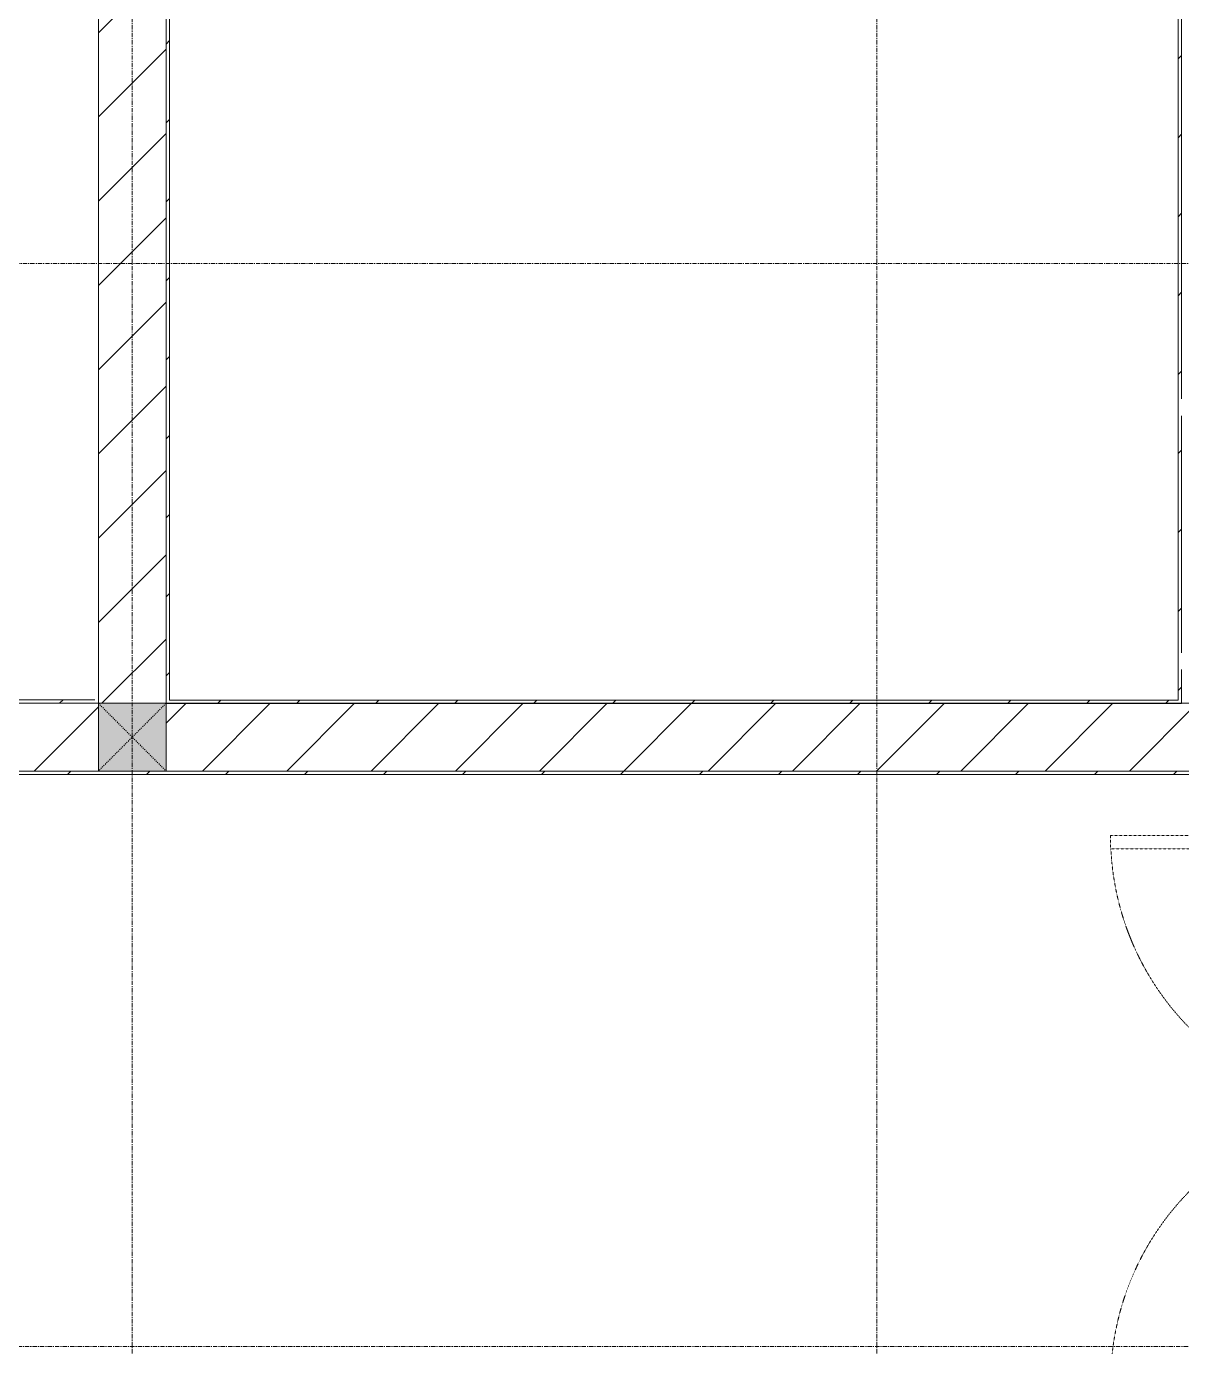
# Model space of a CAD drawing. Header units: millimetres. Extents: x 5359 to 218750, y -16347 to 109893.
# Drawn here: x 52440 to 55853, y 33837 to 37737 of the extents above; entities that cross this region are included whole.
import ezdxf

# ---------------------------------------------------------------- set-up
doc = ezdxf.new("R2010")
doc.units = ezdxf.units.MM
for name, pattern in [('Dash', [6, 3, -3]), ('Grid Line', [22.225, 12.7, -3.175, 3.175, -3.175]), ('NET VAN', [1.06, 0.53, -0.53])]:
    doc.linetypes.add(name, pattern=pattern)
for name, color, linetype, lineweight in [('0-1', 7, 'Continuous', 5), ('A-DETL-GENF-2', 9, 'NET VAN', 9), ('A-DOOR', 31, 'Continuous', 9), ('A-DOOR-FRAM', 31, 'Continuous', 9), ('A-WALL', 113, 'Continuous', 9), ('A-WALL-3', 113, 'Continuous', 18), ('A-WALL-PATT-2', 9, 'Continuous', 9), ('A-WALL-PATT-3', 111, 'Continuous', 9), ('I-WALL-1', 53, 'Continuous', 18), ('I-WALL-3', 2, 'Continuous', 18), ('S-COLS', 52, 'Continuous', 9), ('S-COLS-1', 253, 'Continuous', 5), ('S-COLS-4', 52, 'Continuous', 18), ('S-COLS-5', 52, 'Dash', 9), ('S-COLS-HDLN', 52, 'Dash', 9), ('S-GRID-1', 1, 'Grid Line', 9)]:
    doc.layers.add(name, color=color, linetype=linetype, lineweight=lineweight)
pattern_1 = [(45, (0, 0), (-116.6726, 116.6726), [])]
pattern_2 = [(45, (0, 0), (-124.4508, 124.4508), [])]

# ---------------------------------------------------------------- blocks, each defined once
blk = doc.blocks.new('NCV_TKTC_TANG 1_rvt-1-TKCS_MB ĐỊNH VỊ CỔNG-HÀNG RÀO')
at = {"layer": 'A-WALL-PATT-2'}
h = blk.add_hatch(dxfattribs=at)
h.set_pattern_fill('FP_3', color=256, style=0, pattern_type=2)
h.set_pattern_definition(pattern_1)
h.paths.add_polyline_path([(55852.6, 35736.9), (55852.6, 40136.9), (55842.6, 40136.9), (55842.6, 35736.9)])
h = blk.add_hatch(dxfattribs=at)
h.set_pattern_fill('FP_3', color=256, style=0, pattern_type=2)
h.set_pattern_definition(pattern_1)
h.paths.add_polyline_path([(52852.6, 35746.9), (52862.6, 35746.9), (52862.6, 39226.9), (52852.6, 39226.9), (52852.6, 38882.8)])
h = blk.add_hatch(dxfattribs=at)
h.set_pattern_fill('FP_3', color=256, style=0, pattern_type=2)
h.set_pattern_definition(pattern_1)
h.paths.add_polyline_path([(53776.2, 35736.9), (55842.6, 35736.9), (55842.6, 35746.9), (52852.6, 35746.9), (52852.6, 35736.9)])
at = {"layer": 'I-WALL-1'}
for p, q in [((55852.6, 36636.9), (55852.6, 40136.9)), ((55842.6, 40126.9), (55842.6, 35746.9)), ((52852.6, 39226.9), (52852.6, 35746.9)), ((52862.6, 35746.9), (52862.6, 39226.9)), ((55852.6, 35886.9), (55852.6, 36586.9)), ((55852.6, 35736.9), (55852.6, 35836.9)), ((52852.6, 35746.9), (52852.6, 35736.9)), ((52852.6, 35736.9), (55842.6, 35736.9)), ((55842.6, 35746.9), (52862.6, 35746.9)), ((55842.6, 35736.9), (55852.6, 35736.9))]:
    blk.add_line(p, q, dxfattribs=at)
blk = doc.blocks.new('FD_07 - FD_07-1700x2200-CỬA ĐI 2 CÁNH-910693-TKCS_MB ĐỊNH VỊ CỔNG-HÀNG RÀO')
at = {"layer": 'A-DETL-GENF-2'}
for p, q in [((-810, 910), (-810, 100)), ((-770, 910), (-810, 910)), ((-770, 100), (-770, 910)), ((770, 100), (770, 910)), ((770, 910), (810, 910)), ((810, 910), (810, 100)), ((-810, 100), (-770, 100)), ((810, 100), (770, 100)), ((-810, -910), (-810, -100)), ((-810, -100), (-770, -100)), ((-770, -100), (-770, -910)), ((810, -100), (770, -100)), ((770, -100), (770, -910)), ((810, -910), (810, -100)), ((-770, -910), (-810, -910)), ((770, -910), (810, -910))]:
    blk.add_line(p, q, dxfattribs=at)
for centre, start, end in [((-810, 100), 0, 87.1694), ((810, 100), 92.8306, 180), ((-810, -100), 272.8306, 360), ((810, -100), 180, 267.1694)]:
    blk.add_arc(centre, 810, start, end, dxfattribs=at)
at = {"layer": 'A-DOOR'}
for p, q in [((-810, 100), (810, 100)), ((800, -100), (-800, -100))]:
    blk.add_line(p, q, dxfattribs=at)
at = {"layer": 'A-DOOR-FRAM'}
for p, q in [((-810, 100), (-850, 100)), ((-850, 100), (-850, -100)), ((-810, 60), (-810, 100)), ((850, 100), (810, 100)), ((810, 100), (810, 60)), ((850, -100), (850, 100)), ((-800, 60), (-810, 60)), ((-800, -100), (-800, 60)), ((810, 60), (800, 60)), ((800, 60), (800, -100)), ((-850, -100), (-800, -100)), ((800, -100), (850, -100))]:
    blk.add_line(p, q, dxfattribs=at)
blk = doc.blocks.new('G1_SOF - BO TRU - 200x200-3050151-TKCS_MB ĐỊNH VỊ CỔNG-HÀNG RÀO')
at = {"layer": 'S-COLS-HDLN'}
for p, q in [((-100, 100), (100, -100)), ((100, 100), (-100, -100))]:
    blk.add_line(p, q, dxfattribs=at)

msp = doc.modelspace()

# ---------------------------------------------------------------- hatches: boundary and pattern name
at = {"layer": 'A-WALL-PATT-3'}
h = msp.add_hatch(dxfattribs=at)
h.set_pattern_fill('FP_1', color=256, style=0, pattern_type=2)
h.set_pattern_definition(pattern_2)
h.paths.add_polyline_path([(52652.6, 35737.4), (52852.6, 35737.4), (52852.6, 39236.9), (52652.6, 39236.9), (52652.6, 38882.8)])
h = msp.add_hatch(dxfattribs=at)
h.set_pattern_fill('FP_1', color=256, style=0, pattern_type=2)
h.set_pattern_definition(pattern_2)
h.paths.add_polyline_path([(68301.3, 35537.4), (69052.6, 35537.4), (69052.6, 35737.4), (67292.6, 35737.4), (67292.6, 35537.4)])
h.paths.add_polyline_path([(60852.6, 35537.4), (60852.6, 35737.4), (59092.6, 35737.4), (59092.6, 35537.4)])
h.paths.add_polyline_path([(63459.6, 35537.4), (65852.9, 35537.4), (65852.9, 35737.4), (61052.6, 35737.4), (61052.6, 35537.4)])
h.paths.add_polyline_path([(66202.6, 35537.4), (66202.6, 35737.4), (66052.9, 35737.4), (66052.9, 35537.4)])
h.paths.add_polyline_path([(45303.1, 35537.4), (49452.9, 35537.4), (49452.9, 35737.4), (44652.6, 35737.4), (44652.6, 35537.4), (44697.9, 35537.4)])
h.paths.add_polyline_path([(52652.6, 35537.4), (52652.6, 35737.4), (49652.9, 35737.4), (49652.9, 35537.4)])
h.paths.add_polyline_path([(53776.2, 35537.4), (56452.6, 35537.4), (56452.6, 35737.4), (52852.6, 35737.4), (52852.6, 35537.4)])
h.paths.add_polyline_path([(56652.6, 35537.4), (58002.6, 35537.4), (58002.6, 35737.4), (56652.6, 35737.4)])
h = msp.add_hatch(dxfattribs=at)
h.set_pattern_fill('FP_32', color=256, style=0, pattern_type=2)
h.set_pattern_definition(pattern_1)
h.paths.add_polyline_path([(52652.6, 35737.4), (52652.6, 35747.4), (46012.6, 35747.4), (46012.6, 35737.4), (48934.4, 35737.4)])
h = msp.add_hatch(dxfattribs=at)
h.set_pattern_fill('FP_32', color=256, style=0, pattern_type=2)
h.set_pattern_definition(pattern_1)
h.paths.add_polyline_path([(56442.6, 35527.4), (56452.6, 35527.4), (56452.6, 35537.4), (44452.6, 35537.4), (44452.6, 35527.4), (56197, 35527.4)])
at = {"layer": 'S-COLS-1'}
msp.add_hatch(color=256, dxfattribs=at).paths.add_polyline_path([(52652.6, 35537.4), (52852.6, 35537.4), (52852.6, 35737.4), (52652.6, 35737.4)])

# ---------------------------------------------------------------- linework, layer by layer
at = {"layer": 'A-WALL'}
for p, q in [((52652.6, 35737.4), (52852.6, 35737.4)), ((52652.6, 35537.4), (52652.6, 35737.4)), ((52852.6, 35737.4), (52852.6, 35537.4)), ((52852.6, 35537.4), (56652.6, 35537.4)), ((56452.6, 35537.4), (52852.6, 35537.4))]:
    msp.add_line(p, q, dxfattribs=at)
at = {"layer": 'A-WALL-3'}
for p, q in [((52852.6, 35737.4), (52852.6, 39236.9)), ((52652.6, 39226.9), (52652.6, 35747.4)), ((52652.6, 35737.4), (52652.6, 35737.4)), ((56452.6, 35737.4), (52852.6, 35737.4)), ((49652.9, 35537.4), (52652.6, 35537.4))]:
    msp.add_line(p, q, dxfattribs=at)
at = {"layer": 'I-WALL-3'}
for p, q in [((46002.6, 35737.4), (52652.6, 35737.4)), ((52642.6, 35747.4), (46012.6, 35747.4)), ((52652.6, 35737.4), (52652.6, 35747.4)), ((52852.6, 35537.4), (44452.6, 35537.4)), ((44442.6, 35527.4), (56442.6, 35527.4))]:
    msp.add_line(p, q, dxfattribs=at)
at = {"layer": 'S-COLS'}
for p, q in [((52852.6, 35737.4), (52652.6, 35737.4)), ((52652.6, 35737.4), (52652.6, 35537.4)), ((52852.6, 35537.4), (52852.6, 35737.4))]:
    msp.add_line(p, q, dxfattribs=at)
at = {"layer": 'S-COLS-4'}
msp.add_line((52652.6, 35537.4), (52852.6, 35537.4), dxfattribs=at)
at = {"layer": 'S-GRID-1'}
for p, q in [((52752.6, 13102.5), (52752.6, 80482.7)), ((54952.6, 13102.5), (54952.6, 80482.7)), ((135474.6, 37036.9), (24837.1, 37036.9)), ((132680.6, 33836.9), (27631.1, 33836.9))]:
    msp.add_line(p, q, dxfattribs=at)

# ---------------------------------------------------------------- block references
at = {"layer": '0-1'}
msp.add_blockref('NCV_TKTC_TANG 1_rvt-1-TKCS_MB ĐỊNH VỊ CỔNG-HÀNG RÀO', (0, 0), dxfattribs=at)
at = {"layer": 'A-DOOR', "rotation": 90}
msp.add_blockref('FD_07 - FD_07-1700x2200-CỬA ĐI 2 CÁNH-910693-TKCS_MB ĐỊNH VỊ CỔNG-HÀNG RÀO', (56552.6, 34537.1), dxfattribs=at)
at = {"layer": 'S-COLS-5'}
msp.add_blockref('G1_SOF - BO TRU - 200x200-3050151-TKCS_MB ĐỊNH VỊ CỔNG-HÀNG RÀO', (52752.6, 35637.4), dxfattribs=at)

doc.saveas('drawing.dxf')
